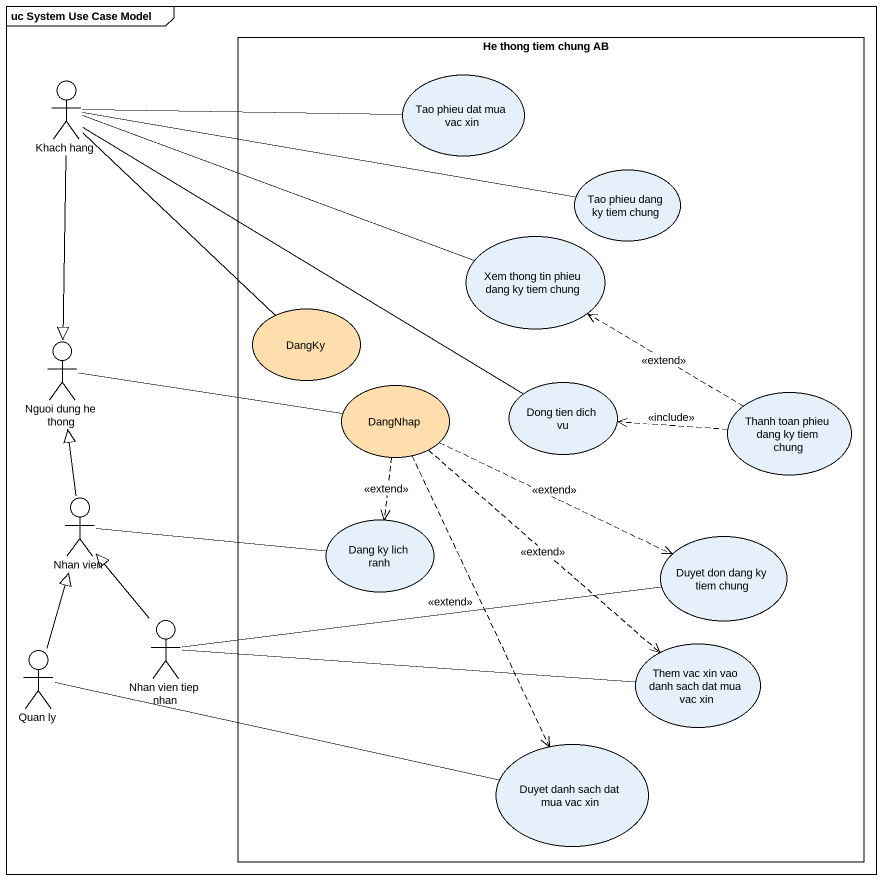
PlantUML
@startuml
mainframe uc System Use Case Model
rectangle "He thong tiem chung AB" as He_thong_tiem_chung_AB {
  usecase "Tao phieu dat mua vac xin" as Tao_phieu_dat_mua_vac_xin
  usecase "Tao phieu dang ky tiem chung" as Tao_phieu_dang_ky_tiem_chung
  usecase "Xem thong tin phieu dang ky tiem chung" as Xem_thong_tin_phieu_dang_ky
  usecase DangKy #FFDEAD
  usecase DangNhap #FFDEAD
  usecase "Dong tien dich vu" as Dong_tien_dich_vu
  usecase "Thanh toan phieu dang ky tiem chung" as Thanh_toan_phieu_dang_ky
  usecase "Dang ky lich ranh" as Dang_ky_lich_ranh
  usecase "Duyet don dang ky tiem chung" as Duyet_don_dang_ky_tiem_chung
  usecase "Them vac xin vao danh sach dat mua vac xin" as Them_vac_xin_vao_danh_sach
  usecase "Duyet danh sach dat mua vac xin" as Duyet_danh_sach_dat_mua_vac
}
actor "Khach hang" as Khach_hang
actor "Nguoi dung he thong" as Nguoi_dung_he_thong
actor "Nhan vien" as Nhan_vien
actor "Nhan vien tiep nhan" as Nhan_vien_tiep_nhan
actor "Quan ly" as Quan_ly
Khach_hang -right- Tao_phieu_dat_mua_vac_xin
Khach_hang -right- Tao_phieu_dang_ky_tiem_chung
Khach_hang -right- Xem_thong_tin_phieu_dang_ky
Khach_hang -- DangKy
Khach_hang --|> Nguoi_dung_he_thong
Khach_hang -right- Dong_tien_dich_vu
Nguoi_dung_he_thong -right- DangNhap
DangNhap ..> Dang_ky_lich_ranh : <<extend>>
DangNhap .right.> Duyet_don_dang_ky_tiem_chung : <<extend>>
DangNhap ..> Them_vac_xin_vao_danh_sach : <<extend>>
DangNhap ..> Duyet_danh_sach_dat_mua_vac : <<extend>>
Thanh_toan_phieu_dang_ky .left.> Xem_thong_tin_phieu_dang_ky : <<extend>>
Thanh_toan_phieu_dang_ky .left.> Dong_tien_dich_vu : <<include>>
Nhan_vien -up-|> Nguoi_dung_he_thong
Nhan_vien -right- Dang_ky_lich_ranh
Nhan_vien_tiep_nhan -up-|> Nhan_vien
Nhan_vien_tiep_nhan -right- Duyet_don_dang_ky_tiem_chung
Nhan_vien_tiep_nhan -right- Them_vac_xin_vao_danh_sach
Quan_ly -up-|> Nhan_vien
Quan_ly -right- Duyet_danh_sach_dat_mua_vac
@enduml
